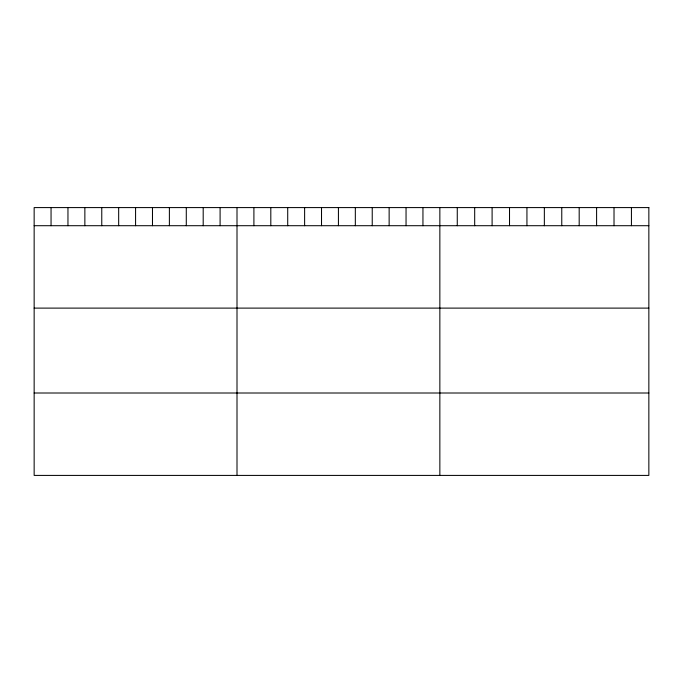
<?xml version="1.0" encoding="UTF-8"?>
<svg xmlns="http://www.w3.org/2000/svg" width="683" height="683" viewBox="0 0 683 683"><rect width="100%" height="100%" fill="white"/><g stroke="black" fill="none" stroke-linecap="round" stroke-linejoin="round"><path stroke-width="1.02" d="M34.15 225.706L648.85 225.706M34.15 308.11L648.85 308.11M34.15 393.007L648.85 393.007M631.433 207.589L631.433 225.706M614.017 207.589L614.017 225.706M596.601 207.589L596.601 225.706M579.184 207.589L579.184 225.706M561.768 207.589L561.768 225.706M544.351 207.589L544.351 225.706M526.935 207.589L526.935 225.706M509.518 207.589L509.518 225.706M492.101 207.589L492.101 225.706M474.685 207.589L474.685 225.706M457.269 207.589L457.269 225.706M439.852 207.589L439.852 475.411M422.948 207.589L422.948 225.706M406.044 207.589L406.044 225.706M389.139 207.589L389.139 225.706M372.235 207.589L372.235 225.706M355.331 207.589L355.331 225.706M338.426 207.589L338.426 225.706M321.522 207.589L321.522 225.706M304.618 207.589L304.618 225.706M287.714 207.589L287.714 225.706M270.81 207.589L270.81 225.706M253.905 207.589L253.905 225.706M237.001 207.589L237.001 475.411M220.097 207.589L220.097 225.706M203.192 207.589L203.192 225.706M186.288 207.589L186.288 225.706M169.384 207.589L169.384 225.706M152.48 207.589L152.48 225.706M135.576 207.589L135.576 225.706M118.671 207.589L118.671 225.706M101.767 207.589L101.767 225.706M84.863 207.589L84.863 225.706M67.959 207.589L67.959 225.706M51.054 207.589L51.054 225.706M648.85 207.589L34.15 207.589L34.15 475.411L648.85 475.411L648.85 207.589"/></g></svg>
